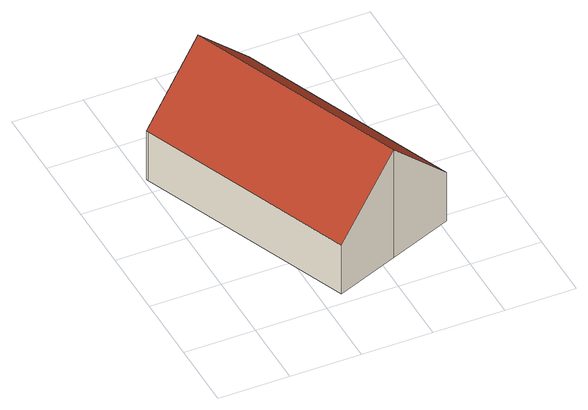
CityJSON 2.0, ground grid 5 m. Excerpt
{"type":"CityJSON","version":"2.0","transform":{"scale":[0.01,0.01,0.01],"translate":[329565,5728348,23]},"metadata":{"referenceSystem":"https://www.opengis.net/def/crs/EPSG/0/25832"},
"CityObjects":{
"building1":{"type":"Building","attributes":{"Geometrietyp2DReferenz":"3000","Gemeindeschluessel":"05170048","function":"31001_1010","roofType":"3100","measuredHeight":8.84},"address":[{"country":"Germany","locality":"Wesel","thoroughfareNumber":"2c","thoroughfareName":"Am Homberg"}],"geometry":[{"type":"Solid","lod":"2","boundaries":[[[[0,1,2,3]],[[4,5,1,0]],[[6,7,5,4]],[[8,9,7,6]],[[10,11,9,8]],[[12,13,11,10]],[[3,2,13,12]],[[0,3,12,10,4]],[[8,6,4,10]],[[1,5,7,9,11,13,2]]]],"semantics":{"surfaces":[{"type":"WallSurface"},{"type":"RoofSurface"},{"type":"GroundSurface"}],"values":[[0,0,0,0,0,0,0,1,1,2]]}}]}
},
"vertices":[
[20,1631,470],[20,1631,72],[25,1616,72],[25,1616,470],[469,1816,956],[469,1816,72],[918,2001,470],[918,2001,72],[1546,446,470],[1546,446,72],[1095,268,956],[1095,268,72],[644,89,470],[644,89,72]
]}
